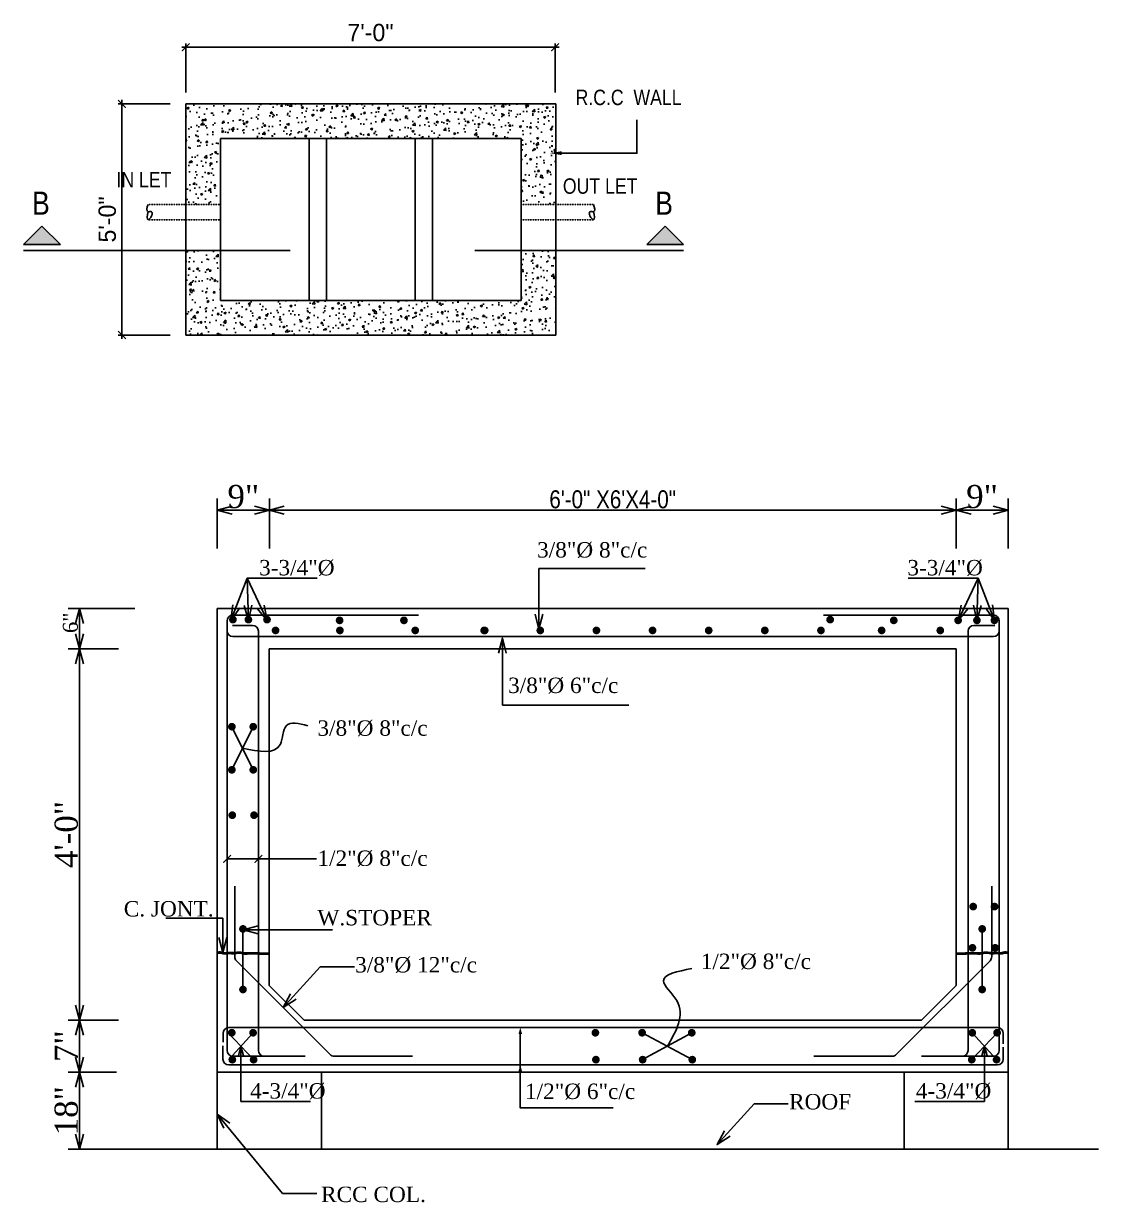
# Model space of a CAD drawing. Header units: inches. Extents: x -36906 to 35154, y -44700 to 686.
# Drawn here: x 34596 to 35154, y -19172 to -18560 of the extents above; entities that cross this region are included whole.
import ezdxf

# ---------------------------------------------------------------- set-up
doc = ezdxf.new("R2010")
doc.units = ezdxf.units.IN
doc.header["$LTSCALE"] = 2
doc.header["$MEASUREMENT"] = 0
doc.header["$PDMODE"] = 2
doc.linetypes.add('ACAD_ISO04W100', pattern=[30, 24, -3, 0, -3])
doc.linetypes.add('DASHED2', pattern=[0.375, 0.25, -0.125])
doc.layers.add('tex', color=7, linetype='Continuous')
doc.layers.add('wall', color=7, linetype='Continuous')
doc.styles.add('Ijaz', font='romantic.ttf', dxfattribs={"width": 0.9})
doc.styles.add('NOMAN', font='techl___.ttf', dxfattribs={"height": 6})
doc.styles.add('ROMANTIC', font='romantic.ttf')
doc.styles.add('TECHNIC', font='techl___.ttf')
doc.dimstyles.new('Copy of Ijaz', dxfattribs={"dimtxt": 6, "dimasz": 5, "dimexe": 3, "dimexo": 3, "dimgap": 1, "dimtad": 1, "dimlfac": 0.167778, "dimzin": 3, "dimdsep": 46, "dimlunit": 4, "dimtxsty": 'Ijaz', "dimblk": 'OPEN30', "dimcen": 3, "dimclrd": 256, "dimclre": 256, "dimclrt": 256, "dimadec": 0, "dimazin": 0, "dimtfac": 0.7, "dimtofl": 0, "dimtmove": 1, "dimatfit": 3, "dimldrblk": 'OPEN30', "dimfxl": 0, "dimfrac": 1, "dimtolj": 1, "dimtzin": 0, "dimlwd": -1, "dimlwe": -1, "dimarcsym": 0})
doc.dimstyles.new('DIM-1', dxfattribs={"dimscale": 6, "dimtxt": 1.296875, "dimasz": 1.296875, "dimexe": 1, "dimexo": 1, "dimgap": 0.125, "dimtad": 1, "dimdec": 3, "dimrnd": 0.125, "dimzin": 3, "dimdsep": 46, "dimlunit": 4, "dimtxsty": 'ROMANTIC', "dimblk": 'OPEN30', "dimcen": 0.09, "dimdle": 1, "dimclrd": 256, "dimclre": 256, "dimclrt": 256, "dimadec": 0, "dimazin": 0, "dimtfac": 0.75, "dimtdec": 3, "dimtix": 1, "dimtmove": 1, "dimatfit": 3, "dimldrblk": 'OPEN90', "dimfxl": 0, "dimtolj": 1, "dimtzin": 0, "dimlwd": -1, "dimlwe": -1, "dimarcsym": 0})
doc.dimstyles.new('DIMENSION', dxfattribs={"dimtxt": 5.5, "dimasz": 4, "dimexe": 2, "dimexo": 0, "dimgap": 2, "dimtad": 1, "dimdec": 3, "dimzin": 3, "dimdsep": 46, "dimlunit": 4, "dimtxsty": 'TECHNIC', "dimblk": 'ARCHTICK', "dimcen": 4, "dimdle": 2, "dimclrd": 256, "dimclre": 256, "dimclrt": 191, "dimadec": 0, "dimazin": 0, "dimtfac": 1, "dimtdec": 3, "dimtofl": 0, "dimtmove": 1, "dimatfit": 3, "dimldrblk": 'ARCHTICK', "dimfxl": 0, "dimtolj": 1, "dimtzin": 0, "dimlwd": -1, "dimlwe": -1, "dimarcsym": 0})

# ---------------------------------------------------------------- blocks, each defined once
blk = doc.blocks.new('_ArchTick')
at = {"layer": 'wall', "color": 0, "const_width": 0.15}
blk.add_lwpolyline([(-0.5, -0.5), (0.5, 0.5)], dxfattribs=at)
blk = doc.blocks.new('_Open30')
at = {"layer": 'tex', "color": 0, "lineweight": -2}
for p, q in [((-1, 0.268), (0, 0)), ((0, 0), (-1, -0.268)), ((0, 0), (-1, 0))]:
    blk.add_line(p, q, dxfattribs=at)
blk = doc.blocks.new('*D20')
at = {"linetype": 'ByBlock'}
for p, q in [((34644.49, -19104.37), (34619.38, -19104.37)), ((34625.38, -19112.15), (34625.38, -19136.59)), ((34647.42, -19144.37), (34619.38, -19144.37))]:
    blk.add_line(p, q, dxfattribs=at)
at = {"layer": 'Defpoints', "color": 0, "linetype": 'ByBlock'}
for p in [(34650.49, -19104.37), (34625.38, -19144.37), (34653.42, -19144.37)]:
    blk.add_point(p, dxfattribs=at)
at = {"linetype": 'ByBlock', "xscale": 7.78125, "yscale": 7.78125, "zscale": 7.78125}
for p, rotation in [((34625.38, -19104.37), 90), ((34625.38, -19144.37), 270)]:
    blk.add_blockref('_Open30', p, dxfattribs=dict(at, rotation=rotation))
at = {"linetype": 'ByBlock', "insert": (34618.5, -19124.37), "char_height": 12, "attachment_point": 5, "rotation": 90, "style": 'ROMANTIC'}
blk.add_mtext('\\A1;18"', dxfattribs=at)
blk = doc.blocks.new('_Open90')
at = {"color": 0, "linetype": 'ByBlock', "lineweight": -2}
for p, q in [((0, 0), (-1, 0)), ((-0.5, 0.5), (0, 0)), ((0, 0), (-0.5, -0.5))]:
    blk.add_line(p, q, dxfattribs=at)
blk = doc.blocks.new('*D21')
at = {"linetype": 'ByBlock'}
for p, q in [((34723.82, -18832.57), (34723.82, -18806.64)), ((35080.14, -18832.57), (35080.14, -18806.64)), ((34731.6, -18812.64), (35072.36, -18812.64))]:
    blk.add_line(p, q, dxfattribs=at)
at = {"layer": 'Defpoints', "color": 0, "linetype": 'ByBlock'}
for p in [(35080.14, -18812.64), (34723.82, -18838.57), (35080.14, -18838.57)]:
    blk.add_point(p, dxfattribs=at)
at = {"linetype": 'ByBlock', "xscale": 7.78125, "yscale": 7.78125, "zscale": 7.78125, "rotation": 180}
blk.add_blockref('_Open30', (34723.82, -18812.64), dxfattribs=at)
at = {"linetype": 'ByBlock', "xscale": 7.78125, "yscale": 7.78125, "zscale": 7.78125}
blk.add_blockref('_Open30', (35080.14, -18812.64), dxfattribs=at)
at = {"linetype": 'ByBlock', "insert": (34901.98, -18807.13), "char_height": 12, "attachment_point": 5, "style": 'ROMANTIC'}
blk.add_mtext('\\A1;{\\fTechnicLite|b0|i0|c2|p2;\\H0.7776x;6\'-0\\H1x;" X6\'X4-0"}', dxfattribs=at)
blk = doc.blocks.new('*D8')
at = {"linetype": 'ByBlock'}
for p, q in [((35080.14, -18832.57), (35080.14, -18806.64)), ((35107.14, -18832.57), (35107.14, -18806.64)), ((35087.92, -18812.64), (35099.36, -18812.64))]:
    blk.add_line(p, q, dxfattribs=at)
at = {"layer": 'Defpoints', "color": 0, "linetype": 'ByBlock'}
for p in [(35107.14, -18812.64), (35080.14, -18838.57), (35107.14, -18838.57)]:
    blk.add_point(p, dxfattribs=at)
at = {"linetype": 'ByBlock', "xscale": 7.78125, "yscale": 7.78125, "zscale": 7.78125, "rotation": 180}
blk.add_blockref('_Open30', (35080.14, -18812.64), dxfattribs=at)
at = {"linetype": 'ByBlock', "xscale": 7.78125, "yscale": 7.78125, "zscale": 7.78125}
blk.add_blockref('_Open30', (35107.14, -18812.64), dxfattribs=at)
at = {"linetype": 'ByBlock', "insert": (35093.64, -18805.7), "char_height": 12, "attachment_point": 5, "style": 'ROMANTIC'}
blk.add_mtext('\\A1;9"', dxfattribs=at)
blk = doc.blocks.new('*D9')
at = {"linetype": 'ByBlock'}
for p, q in [((34696.82, -18832.57), (34696.82, -18806.64)), ((34723.82, -18832.57), (34723.82, -18806.64)), ((34704.6, -18812.64), (34716.03, -18812.64))]:
    blk.add_line(p, q, dxfattribs=at)
at = {"layer": 'Defpoints', "color": 0, "linetype": 'ByBlock'}
for p in [(34723.82, -18812.64), (34696.82, -18838.57), (34723.82, -18838.57)]:
    blk.add_point(p, dxfattribs=at)
at = {"linetype": 'ByBlock', "xscale": 7.78125, "yscale": 7.78125, "zscale": 7.78125, "rotation": 180}
blk.add_blockref('_Open30', (34696.82, -18812.64), dxfattribs=at)
at = {"linetype": 'ByBlock', "xscale": 7.78125, "yscale": 7.78125, "zscale": 7.78125}
blk.add_blockref('_Open30', (34723.82, -18812.64), dxfattribs=at)
at = {"linetype": 'ByBlock', "insert": (34710.32, -18805.7), "char_height": 12, "attachment_point": 5, "style": 'ROMANTIC'}
blk.add_mtext('\\A1;9"', dxfattribs=at)
blk = doc.blocks.new('*D10')
at = {"linetype": 'ByBlock'}
for p, q in [((34645.57, -19077.37), (34619.38, -19077.37)), ((34625.38, -19085.15), (34625.38, -19096.59)), ((34644.49, -19104.37), (34619.38, -19104.37))]:
    blk.add_line(p, q, dxfattribs=at)
at = {"layer": 'Defpoints', "color": 0, "linetype": 'ByBlock'}
for p in [(34651.57, -19077.37), (34625.38, -19104.37), (34650.49, -19104.37)]:
    blk.add_point(p, dxfattribs=at)
at = {"linetype": 'ByBlock', "xscale": 7.78125, "yscale": 7.78125, "zscale": 7.78125}
for p, rotation in [((34625.38, -19077.37), 90), ((34625.38, -19104.37), 270)]:
    blk.add_blockref('_Open30', p, dxfattribs=dict(at, rotation=rotation))
at = {"linetype": 'ByBlock', "insert": (34618.5, -19090.87), "char_height": 12, "attachment_point": 5, "rotation": 90, "style": 'ROMANTIC'}
blk.add_mtext('\\A1;7"', dxfattribs=at)
blk = doc.blocks.new('*D11')
at = {"linetype": 'ByBlock'}
for p, q in [((34645.57, -18884.65), (34619.38, -18884.65)), ((34625.38, -18892.43), (34625.38, -19069.59)), ((34645.57, -19077.37), (34619.38, -19077.37))]:
    blk.add_line(p, q, dxfattribs=at)
at = {"layer": 'Defpoints', "color": 0, "linetype": 'ByBlock'}
for p in [(34651.57, -18884.65), (34625.38, -19077.37), (34651.57, -19077.37)]:
    blk.add_point(p, dxfattribs=at)
at = {"linetype": 'ByBlock', "xscale": 7.78125, "yscale": 7.78125, "zscale": 7.78125}
for p, rotation in [((34625.38, -18884.65), 90), ((34625.38, -19077.37), 270)]:
    blk.add_blockref('_Open30', p, dxfattribs=dict(at, rotation=rotation))
at = {"linetype": 'ByBlock', "insert": (34618.5, -18981.01), "char_height": 12, "attachment_point": 5, "rotation": 90, "style": 'ROMANTIC'}
blk.add_mtext('\\A1;4\'-0"', dxfattribs=at)
blk = doc.blocks.new('*D12')
at = {"linetype": 'ByBlock'}
for p, q in [((34654.1, -18863.65), (34619.38, -18863.65)), ((34625.38, -18871.43), (34625.38, -18876.87)), ((34645.57, -18884.65), (34619.38, -18884.65))]:
    blk.add_line(p, q, dxfattribs=at)
at = {"layer": 'Defpoints', "color": 0, "linetype": 'ByBlock'}
for p in [(34660.1, -18863.65), (34625.38, -18884.65), (34651.57, -18884.65)]:
    blk.add_point(p, dxfattribs=at)
at = {"linetype": 'ByBlock', "xscale": 7.78125, "yscale": 7.78125, "zscale": 7.78125}
for p, rotation in [((34625.38, -18863.65), 90), ((34625.38, -18884.65), 270)]:
    blk.add_blockref('_Open30', p, dxfattribs=dict(at, rotation=rotation))
at = {"linetype": 'ByBlock', "insert": (34620.62, -18871.15), "char_height": 7.781, "attachment_point": 5, "rotation": 90, "style": 'ROMANTIC'}
blk.add_mtext('\\A1;6"', dxfattribs=at)

msp = doc.modelspace()

# ---------------------------------------------------------------- hatches: boundary and pattern name
at = {"linetype": 'Continuous', "ltscale": 20}
h = msp.add_hatch(dxfattribs=at)
h.set_pattern_fill('AR-CONC', color=256, scale=1.5, style=0)
h.set_pattern_definition([(50, (952.117, 448.237), (10.7589027, -0.941282), [1.125, -12.375]), (355, (952.117, 448.237), (-2.08127, 11.282882), [0.9, -9.9]), (100.4514, (953.014, 448.159), (8.6776407, 10.341593), [0.956103, -10.5171317]), (46.1842, (952.117, 451.237), (16.0086157, -2.482785), [1.6875, -18.5625]), (96.6356, (953.451, 451.03), (14.0199406, 14.611768), [1.434154, -15.775695]), (351.1842, (952.117, 451.237), (14.019929, 14.611779), [1.35, -14.85]), (21, (953.617, 450.487), (8.9536058, -6.0392834), [1.125, -12.375]), (326, (953.617, 450.487), (3.64973, 10.8772507), [0.9, -9.9]), (71.4514, (954.363, 449.984), (12.6033394, 4.8379575), [0.956103, -10.5171317]), (37.5, (952.117, 448.2373), (0.18239783, 4.9934078), [0, -9.78, 0, -10.05, 0, -9.9375]), (7.5, (952.117, 448.237), (3.94604306, 5.9161757), [0, -5.73, 0, -9.555, 0, -3.7875]), (327.5, (948.772, 448.2373), (8.00733654, -0.33832308), [0, -3.75, 0, -11.7, 0, -15.525]), (317.5, (947.272, 448.237), (8.7477925, 1.5015747), [0, -4.875, 0, -7.77, 0, -11.025])])
h.paths.add_polyline_path([(34799.4609, -18619.8307), (34799.4609, -18703.8307), (34753.4609, -18703.8307), (34753.4609, -18619.8307)], flags=16)
h.paths.add_polyline_path([(34698.4609, -18619.8307), (34753.4609, -18619.8307), (34753.4609, -18703.8307), (34698.4609, -18703.8307), (34698.4609, -18677.8815), (34680.4609, -18677.8815), (34680.4609, -18721.8307), (34872.4609, -18721.8307), (34872.4609, -18677.8815), (34854.4609, -18677.8815), (34854.4609, -18703.8307), (34799.4609, -18703.8307), (34799.4609, -18619.8307), (34854.4609, -18619.8307), (34854.4609, -18653.9957), (34872.4609, -18653.9957), (34872.4609, -18601.8307), (34680.4609, -18601.8307), (34680.4609, -18653.9957), (34698.4609, -18653.9957)])
for points in [[(34615.3941, -18674.8815), (34605.8482, -18665.3356), (34596.3023, -18674.8815)], [(34938.7253, -18674.8815), (34929.1793, -18665.3356), (34919.6334, -18674.8815)]]:
    msp.add_hatch(color=256).paths.add_polyline_path(points)

# ---------------------------------------------------------------- linework, layer by layer
at = {"ltscale": 0.5}
for p, q in [((34678.4609, -18572.4806), (34874.1396, -18572.4806)), ((34680.4609, -18595.8834), (34680.4609, -18570.4806)), ((34872.1396, -18595.8834), (34872.1396, -18570.4806)), ((34672.2911, -18601.8307), (34645.3418, -18601.8307)), ((34647.3418, -18599.8307), (34647.3418, -18723.8307)), ((34672.2911, -18721.8307), (34645.3418, -18721.8307)), ((34701.9205, -19093.0625), (34701.9205, -18870.1788)), ((34704.6423, -18872.4899), (34715.1427, -18872.4899)), ((34704.9205, -18867.1788), (34801.2607, -18867.1788)), ((35099.5904, -18867.1788), (35011.333, -18867.1788)), ((35100.2132, -18872.4899), (35089.3682, -18872.4899)), ((35102.5904, -19093.0625), (35102.5904, -18870.1788)), ((34704.9205, -18878.3275), (35099.5904, -18878.3275)), ((34718.1427, -19093.0625), (34718.1427, -18875.4899)), ((35086.3682, -19093.0625), (35086.3682, -18875.4899)), ((34704.3853, -18925.0677), (34715.4757, -18947.4466)), ((34715.4757, -18925.0677), (34704.3853, -18947.4466)), ((34705.8371, -19044.3912), (34705.8371, -19007.8976)), ((35098.6738, -19044.3912), (35098.6738, -19007.8976)), ((34706.7157, -19046.5125), (34755.355, -19095.1517)), ((35097.7952, -19046.5125), (35049.1559, -19095.1517)), ((34696.8152, -19077.3693), (34696.8152, -19077.3693)), ((34696.8152, -19077.3693), (34696.8152, -19077.3693)), ((34696.8152, -19104.3693), (34696.8152, -19077.3693)), ((34699.8468, -19084.2101), (34699.8468, -19088.8007)), ((34702.4995, -19083.896), (34715.6663, -19097.8627)), ((34715.384, -19083.896), (34702.7818, -19097.8627)), ((34702.8468, -19081.2101), (35101.6641, -19081.2101)), ((34943.2843, -19097.8627), (34917.2498, -19083.896)), ((34917.5321, -19097.8627), (34943.0019, -19083.896)), ((35101.4568, -19083.896), (35088.29, -19097.8627)), ((35088.5723, -19083.896), (35101.1745, -19097.8627)), ((35104.6641, -19084.2101), (35104.6641, -19089.5875)), ((34699.7191, -19097.5856), (34699.7191, -19090.6509)), ((35104.6641, -19091.317), (35104.6641, -19097.5856)), ((34704.9205, -19096.0625), (34726.1318, -19096.0625)), ((34721.1427, -19096.0625), (34742.354, -19096.0625)), ((34757.4763, -19096.0304), (34798.0812, -19096.0304)), ((35047.0346, -19096.0304), (35006.4297, -19096.0304)), ((35083.3682, -19096.0625), (35062.1569, -19096.0625)), ((35099.5904, -19096.0625), (35078.3791, -19096.0625)), ((34702.7191, -19100.5856), (35101.6641, -19100.5856))]:
    msp.add_line(p, q, dxfattribs=at)
for p, q in [((34680.4609, -18721.8307), (34680.4609, -18601.8307)), ((34680.4609, -18601.8307), (34872.4609, -18601.8307)), ((34872.4609, -18721.8307), (34872.4609, -18601.8307)), ((34698.4609, -18619.8307), (34744.4609, -18619.8307)), ((34698.4609, -18703.8307), (34698.4609, -18619.8307)), ((34744.4609, -18703.8307), (34744.4609, -18619.8307)), ((34744.4609, -18619.8307), (34753.4609, -18619.8307)), ((34753.4609, -18703.8307), (34753.4609, -18619.8307)), ((34753.4609, -18619.8307), (34799.4609, -18619.8307)), ((34799.4609, -18703.8307), (34799.4609, -18619.8307)), ((34808.4609, -18619.8307), (34799.4609, -18619.8307)), ((34808.4609, -18703.8307), (34808.4609, -18619.8307)), ((34808.4609, -18619.8307), (34854.4609, -18619.8307)), ((34854.4609, -18703.8307), (34854.4609, -18619.8307)), ((34605.8482, -18665.3356), (34596.3023, -18674.8815)), ((34615.3941, -18674.8815), (34605.8482, -18665.3356)), ((34919.6334, -18674.8815), (34929.1793, -18665.3356)), ((34929.1793, -18665.3356), (34938.7253, -18674.8815)), ((34596.3023, -18674.8815), (34615.3941, -18674.8815)), ((34938.7253, -18674.8815), (34919.6334, -18674.8815)), ((34698.4609, -18703.8307), (34744.4609, -18703.8307)), ((34753.4609, -18703.8307), (34744.4609, -18703.8307)), ((34753.4609, -18703.8307), (34799.4609, -18703.8307)), ((34799.4609, -18703.8307), (34808.4609, -18703.8307)), ((34808.4609, -18703.8307), (34854.4609, -18703.8307)), ((34680.4609, -18721.8307), (34872.4609, -18721.8307))]:
    msp.add_line(p, q)
at = {"linetype": 'DASHED2', "ltscale": 0.111}
for p, q in [((34660.8746, -18653.9957), (34698.4609, -18653.9957)), ((34892.0472, -18653.9957), (34854.4609, -18653.9957)), ((34660.8746, -18661.9957), (34698.4609, -18661.9957)), ((34892.0472, -18661.9957), (34854.4609, -18661.9957))]:
    msp.add_line(p, q, dxfattribs=at)
at = {"linetype": 'ACAD_ISO04W100', "ltscale": 4}
for p, q in [((34734.5936, -18677.8815), (34596.3023, -18677.8815)), ((34830.434, -18677.8815), (34938.7253, -18677.8815))]:
    msp.add_line(p, q, dxfattribs=at)
at = {"linetype": 'Continuous'}
for p, q in [((34696.8152, -18863.6475), (35107.1411, -18863.6475)), ((34696.8152, -19077.3693), (34696.8152, -18863.6475)), ((35107.1411, -19104.3693), (35107.1411, -18863.6475)), ((34723.8152, -18884.6475), (35080.1411, -18884.6475)), ((34723.8152, -19059.3693), (34723.8152, -18884.6475)), ((35080.1411, -19059.3693), (35080.1411, -18884.6475)), ((34723.8152, -19059.3693), (34741.8152, -19077.3693)), ((35080.1411, -19059.3693), (35062.1411, -19077.3693)), ((34741.8152, -19077.3693), (35062.1411, -19077.3693)), ((34696.8152, -19144.3693), (34696.8152, -19104.3693)), ((34696.8152, -19104.3693), (35107.1411, -19104.3693)), ((34750.8152, -19144.3693), (34750.8152, -19104.3693)), ((35053.1411, -19144.3693), (35053.1411, -19104.3693)), ((35107.1411, -19144.3693), (35107.1411, -19104.3693)), ((34620.1734, -19144.3693), (35154.015, -19144.3693))]:
    msp.add_line(p, q, dxfattribs=at)
msp.add_lwpolyline([(34875.4609, -18627.4493), (34914.5093, -18627.4493), (34914.5093, -18610.1942)])
at = {"ltscale": 0.5, "const_width": 2}
for points in [[(34703.9337, -18869.5069, 1), (34705.9337, -18869.5069, 1)], [(34711.9512, -18869.5069, 1), (34713.9512, -18869.5069, 1)], [(34721.6152, -18869.5069, 1), (34723.6152, -18869.5069, 1)], [(34759.2841, -18869.886, 1), (34761.2841, -18869.886, 1)], [(34792.6745, -18869.886, 1), (34794.6745, -18869.886, 1)], [(35013.8165, -18869.5069, 1), (35015.8165, -18869.5069, 1)], [(35046.8275, -18869.886, 1), (35048.8275, -18869.886, 1)], [(35080.2179, -18869.886, 1), (35082.2179, -18869.886, 1)], [(35089.9785, -18869.886, 1), (35091.9785, -18869.886, 1)], [(35099.0384, -18869.886, 1), (35101.0384, -18869.886, 1)], [(34726.0488, -18875.1136, 1), (34728.0488, -18875.1136, 1)], [(34759.4392, -18875.1136, 1), (34761.4392, -18875.1136, 1)], [(34798.5212, -18875.1136, 1), (34800.5212, -18875.1136, 1)], [(34834.2984, -18875.1136, 1), (34836.2984, -18875.1136, 1)], [(34834.5676, -18875.1136, 1), (34836.5676, -18875.1136, 1)], [(34863.4225, -18875.1136, 1), (34865.4225, -18875.1136, 1)], [(34892.5466, -18875.1136, 1), (34894.5466, -18875.1136, 1)], [(34921.6708, -18875.1136, 1), (34923.6708, -18875.1136, 1)], [(34950.7949, -18875.1136, 1), (34952.7949, -18875.1136, 1)], [(34979.919, -18875.1136, 1), (34981.919, -18875.1136, 1)], [(35009.0432, -18875.1136, 1), (35011.0432, -18875.1136, 1)], [(35040.5388, -18875.1136, 1), (35042.5388, -18875.1136, 1)], [(35070.9733, -18875.1136, 1), (35072.9733, -18875.1136, 1)], [(34703.3853, -18925.0677, 1), (34705.3853, -18925.0677, 1)], [(34714.4757, -18925.0677, 1), (34716.4757, -18925.0677, 1)], [(34703.3853, -18947.4466, 1), (34705.3853, -18947.4466, 1)], [(34714.4757, -18947.4466, 1), (34716.4757, -18947.4466, 1)], [(34703.5833, -18970.9985, 1), (34705.5833, -18970.9985, 1)], [(34714.8718, -18970.9985, 1), (34716.8718, -18970.9985, 1)], [(35090.0352, -19018.4202, -1), (35088.0352, -19018.4202, -1)], [(35101.1256, -19018.4202, -1), (35099.1256, -19018.4202, -1)], [(34709.1398, -19030.0094, 1), (34711.1398, -19030.0094, 1)], [(35094.7114, -19030.0094, -1), (35092.7114, -19030.0094, -1)], [(35089.6391, -19039.8295, -1), (35087.6391, -19039.8295, -1)], [(35101.4223, -19039.8295, -1), (35099.4223, -19039.8295, -1)], [(34709.1398, -19061.4518, 1), (34711.1398, -19061.4518, 1)], [(35094.7114, -19061.4518, -1), (35092.7114, -19061.4518, -1)], [(34703.3353, -19083.896, 1), (34705.3353, -19083.896, 1)], [(34714.384, -19083.896, 1), (34716.384, -19083.896, 1)], [(34891.9905, -19083.896, 1), (34893.9905, -19083.896, 1)], [(34916.2498, -19083.896, 1), (34918.2498, -19083.896, 1)], [(34942.0019, -19083.896, 1), (34944.0019, -19083.896, 1)], [(35089.5723, -19083.896, -1), (35087.5723, -19083.896, -1)], [(35102.4568, -19083.896, -1), (35100.4568, -19083.896, -1)], [(34703.6177, -19097.8627, 1), (34705.6177, -19097.8627, 1)], [(34714.6663, -19097.8627, 1), (34716.6663, -19097.8627, 1)], [(34892.2728, -19097.8627, 1), (34894.2728, -19097.8627, 1)], [(34916.5321, -19097.8627, 1), (34918.5321, -19097.8627, 1)], [(34942.2843, -19097.8627, 1), (34944.2843, -19097.8627, 1)], [(35089.29, -19097.8627, -1), (35087.29, -19097.8627, -1)], [(35102.1745, -19097.8627, -1), (35100.1745, -19097.8627, -1)]]:
    msp.add_lwpolyline(points, format="xyb", close=True, dxfattribs=at)
at = {"ltscale": 0.5}
for points in [[(34710.1398, -19030.0094), (34710.1398, -19061.4518)], [(35093.7114, -19030.0094), (35093.7114, -19061.4518)]]:
    msp.add_lwpolyline(points, dxfattribs=at)
at = {"ltscale": 0.5, "extrusion": (0, 0, -1)}
for points in [[(-34854.0359, -19084.4978), (-34854.0359, -19122.9031)], [(-34854.0359, -19103.8733), (-34854.0359, -19122.9031), (-34902.2553, -19122.9031)]]:
    msp.add_lwpolyline(points, dxfattribs=at)
at = {"ltscale": 0.5}
for centre, start, end in [((34704.9205, -18870.1788), 90, 180), ((34715.1427, -18875.4899), 0, 90), ((35089.3682, -18875.4899), 90, 180), ((35099.5904, -18870.1788), 0, 90), ((34704.9205, -18875.3275), 180, 270), ((35099.5904, -18875.3275), 270, 0), ((34708.8371, -19044.3912), 180, 225), ((35095.6738, -19044.3912), 315, 0), ((34702.8468, -19084.2101), 90, 180), ((35101.6641, -19084.2101), 0, 90), ((34702.7191, -19097.5856), 180, 270), ((34704.9205, -19093.0625), 180, 270), ((34721.1427, -19093.0625), 180, 270), ((34757.4763, -19093.0304), 225, 270), ((35047.0346, -19093.0304), 270, 315), ((35083.3682, -19093.0625), 270, 0), ((35099.5904, -19093.0625), 270, 0), ((35101.6641, -19097.5856), 270, 0)]:
    msp.add_arc(centre, 3, start, end, dxfattribs=at)
for points in [[(34660.8746, -18653.9957), (34660.8746, -18657.8149), (34662.7463, -18657.8149), (34662.7463, -18660.0184), (34660.8746, -18661.9957), (34660.8746, -18657.7481)], [(34892.0472, -18653.9957), (34892.0472, -18657.8149), (34890.1755, -18657.8149), (34890.1755, -18660.0184), (34892.0472, -18661.9957), (34892.0472, -18657.7481)]]:
    msp.add_spline(points, degree=3)
for points in [[(34709.9305, -18936.2572), (34729.5423, -18934.1705), (34732.5934, -18924.5658), (34743.7298, -18924.5658)], [(34696.8152, -19042.1575), (34698.8419, -19042.0146), (34699.8429, -19042.3005), (34701.9205, -19042.3005), (34704.1333, -19042.3005), (34705.8371, -19042.3005), (34708.5667, -19042.0146), (34710.5688, -19042.4434), (34713, -19042.4434), (34714.4302, -19042.4434), (34718.1427, -19042.4434), (34720.0076, -19042.5863), (34720.5797, -19042.5863), (34721.7238, -19042.5863), (34723.8152, -19042.5863)], [(34696.8152, -19042.7292), (34698.8419, -19042.5863), (34699.8429, -19042.8722), (34701.9205, -19042.8722), (34704.1333, -19042.8722), (34705.8371, -19042.8722), (34708.5667, -19042.5863), (34710.5688, -19043.0151), (34713, -19043.0151), (34714.4302, -19043.0151), (34718.1427, -19043.0151), (34720.0076, -19043.158), (34720.5797, -19043.158), (34721.7238, -19043.158), (34723.8152, -19043.158)], [(35107.0359, -19042.1575), (35105.0093, -19042.0146), (35104.0082, -19042.3005), (35101.9307, -19042.3005), (35099.7179, -19042.3005), (35098.0141, -19042.3005), (35095.2845, -19042.0146), (35093.2823, -19042.4434), (35090.8511, -19042.4434), (35089.421, -19042.4434), (35085.7085, -19042.4434), (35083.8436, -19042.5863), (35083.2715, -19042.5863), (35082.1274, -19042.5863), (35080.0359, -19042.5863)], [(35107.0359, -19042.7292), (35105.0093, -19042.5863), (35104.0082, -19042.8722), (35101.9307, -19042.8722), (35099.7179, -19042.8722), (35098.0141, -19042.8722), (35095.2845, -19042.5863), (35093.2823, -19043.0151), (35090.8511, -19043.0151), (35089.421, -19043.0151), (35085.7085, -19043.0151), (35083.8436, -19043.158), (35083.2715, -19043.158), (35082.1274, -19043.158), (35080.0359, -19043.158)], [(34943.0209, -19050.5751), (34928.3651, -19056.9723), (34935.1794, -19067.2417), (34930.267, -19091.1183)]]:
    msp.add_spline(points, degree=3, dxfattribs=at)
msp.add_solid([(34875.4609, -18628.4493), (34869.4609, -18627.4493), (34875.4609, -18626.4493)])
at = {"ltscale": 0.5, "extrusion": (0, 0, -1)}
for points in [[(-34854.9526, -19084.4978), (-34854.0359, -19081.2101), (-34853.1192, -19084.4978)], [(-34854.9526, -19103.8733), (-34854.0359, -19100.5856), (-34853.1192, -19103.8733)]]:
    msp.add_solid(points, dxfattribs=at)

# ---------------------------------------------------------------- block references
at = {"ltscale": 0.5, "xscale": 4, "yscale": 4, "zscale": 4}
for p, rotation in [((34680.4609, -18572.4806), 180), ((34647.3418, -18601.8307), 90), ((34647.3418, -18721.8307), 270)]:
    msp.add_blockref('_ArchTick', p, dxfattribs=dict(at, rotation=rotation))
msp.add_blockref('_ArchTick', (34872.1396, -18572.4806), dxfattribs=at)

# ---------------------------------------------------------------- texts
at = {"style": 'NOMAN'}
for s, height, p in [('R.C.C  WALL', 8, (34882.721, -18602.4913)), ('IN LET', 8, (34644.4829, -18645.2083)), ('OUT LET', 8, (34876.1303, -18648.5038)), ('B', 12, (34600.7191, -18659.4051)), ('B', 12, (34924.0502, -18659.4051))]:
    msp.add_text(s, height=height, dxfattribs=at).set_placement(p)
at = {"linetype": 'ByBlock', "style": 'ROMANTIC'}
for s, p in [('3/8"%%C 8"c/c', (34862.7501, -18837.2834)), ('3-3/4"%%C', (34718.4956, -18846.5374)), ('3-3/4"%%C', (35054.8686, -18846.5374)), ('3/8"%%C 6"c/c', (34847.7121, -18907.5984)), ('3/8"%%C 8"c/c', (34748.765, -18929.7823)), ('1/2"%%C 8"c/c', (34748.765, -18997.3248)), ('C. JONT.', (34648.2957, -19023.5652)), ('W.STOPER', (34748.765, -19028.1611)), ('1/2"%%C 8"c/c', (34947.6938, -19050.8359)), ('3/8"%%C 12"c/c', (34768.3509, -19052.6218)), ('4-3/4"%%C', (34713.8248, -19118.063)), ('1/2"%%C 6"c/c', (34856.4844, -19118.2864)), ('4-3/4"%%C', (35059.2774, -19118.063)), ('ROOF', (34993.4845, -19123.6873)), ('RCC COL.', (34750.6603, -19171.7743))]:
    msp.add_text(s, height=8, dxfattribs=at).set_placement(p)
at = {"ltscale": 0.5, "insert": (34776.3003, -18564.8854), "char_height": 9, "attachment_point": 5}
msp.add_mtext('\\A1;7\'-0"', dxfattribs=at)
at = {"ltscale": 0.5, "insert": (34639.7466, -18661.8307), "char_height": 9, "attachment_point": 5, "rotation": 90}
msp.add_mtext('\\A1;5\'-0"', dxfattribs=at)

# ---------------------------------------------------------------- dimensions: what is measured, and where the dimension line sits
at = {"linetype": 'ByBlock'}
for base, p1, p2, text, picture, middle in [((35080.1411, -18812.6422), (34723.8152, -18838.5687), (35080.1411, -18838.5687), '{\\fTechnicLite|b0|i0|c2|p2;\\H0.7776x;6\'-0\\H1x;" X6\'X4-0"}', '*D21', (34901.9782, -18807.1311)), ((34723.8152, -18812.6422), (34696.8152, -18838.5687), (34723.8152, -18838.5687), '9"', '*D9', (34710.3152, -18805.6969)), ((35107.1411, -18812.6422), (35080.1411, -18838.5687), (35107.1411, -18838.5687), '9"', '*D8', (35093.6411, -18805.6969))]:
    dim = msp.add_linear_dim(base=base, p1=p1, p2=p2, text=text, dimstyle='DIM-1', override={"dimtxt": 2, "dimdec": 0, "dimlfac": 0.16666}, dxfattribs=at)
    dim.commit()
    dim.dimension.update_dxf_attribs({"geometry": picture, "text_midpoint": middle})
for base, p1, p2, text, override, picture, middle in [((34625.3785, -18884.6475), (34660.0969, -18863.6475), (34651.5691, -18884.6475), '6"', {"dimdec": 0, "dimlfac": 0.16666}, '*D12', (34625.3785, -18871.1475)), ((34625.3785, -19144.3693), (34650.4853, -19104.3693), (34653.4169, -19144.3693), '18"', {"dimtxt": 2, "dimdec": 0, "dimlfac": 0.16666}, '*D20', (34625.3785, -19124.3693))]:
    dim = msp.add_linear_dim(base=base, p1=p1, p2=p2, angle=90, text=text, dimstyle='DIM-1', override=override, dxfattribs=at)
    dim.commit()
    dim.dimension.update_dxf_attribs({"geometry": picture, "text_midpoint": middle, "dimtype": 160})
for base, p1, p2, text, picture, middle in [((34625.3785, -19077.3693), (34651.5691, -18884.6475), (34651.5691, -19077.3693), '4\'-0"', '*D11', (34618.4953, -18981.0084)), ((34625.3785, -19104.3693), (34651.5691, -19077.3693), (34650.4853, -19104.3693), '7"', '*D10', (34618.5042, -19090.8693))]:
    dim = msp.add_linear_dim(base=base, p1=p1, p2=p2, angle=90, text=text, dimstyle='DIM-1', override={"dimtxt": 2, "dimdec": 0, "dimlfac": 0.16666}, dxfattribs=at)
    dim.commit()
    dim.dimension.update_dxf_attribs({"geometry": picture, "text_midpoint": middle})

# ---------------------------------------------------------------- leaders
for points in [[(34703.9179, -18869.886), (34712.3342, -18847.9688), (34748.5996, -18847.9688)], [(34712.9778, -18869.886), (34712.3342, -18847.9688), (34748.5996, -18847.9688)], [(34722.7384, -18869.886), (34712.3342, -18847.9688), (34748.5996, -18847.9688)], [(34863.71, -18874.475), (34863.71, -18843.0396), (34918.8396, -18843.0396)], [(35081.2179, -18869.886), (35091.6221, -18847.9688), (35055.3567, -18847.9688)], [(35090.9785, -18869.886), (35091.6221, -18847.9688), (35055.3567, -18847.9688)], [(35100.0384, -18869.886), (35091.6221, -18847.9688), (35055.3567, -18847.9688)], [(34844.7672, -18879.1091), (34844.7672, -18913.9649), (34910.3177, -18913.9649)], [(34699.6952, -19042.2632), (34699.6952, -19024.5058), (34670.0449, -19024.5058)], [(34710.2488, -19030.4858), (34756.6015, -19030.4858)], [(34731.0354, -19070.8321), (34750.2337, -19049.749), (34767.9531, -19049.749)], [(34956.1689, -19141.8976), (34975.3672, -19120.8145), (34993.0867, -19120.8145)], [(34696.8152, -19126.1693), (34730.7215, -19167.3528), (34748.441, -19167.3528)]]:
    msp.add_leader(points, dimstyle='DIM-1', override={"dimtad": 0, "dimldrblk": 'Open30'}, dxfattribs=at)
at = {"ltscale": 0.5}
for points, dimstyle, override in [([(34701.9205, -18993.7228), (34748.2732, -18993.7228)], 'DIMENSION', {"dimgap": 2, "dimtad": 0}), ([(34718.1427, -18993.7228), (34748.2732, -18993.7228)], 'DIMENSION', {"dimgap": 2, "dimtad": 0}), ([(34709.0829, -19090.8794), (34709.0829, -19119.4944), (34745.1255, -19119.4944)], 'Copy of Ijaz', {"dimgap": 1, "dimtad": 0}), ([(35094.8734, -19090.8794), (35094.8734, -19119.4944), (35058.8308, -19119.4944)], 'Copy of Ijaz', {"dimgap": 1, "dimtad": 0})]:
    msp.add_leader(points, dimstyle=dimstyle, override=override, dxfattribs=at)

doc.saveas('drawing.dxf')
